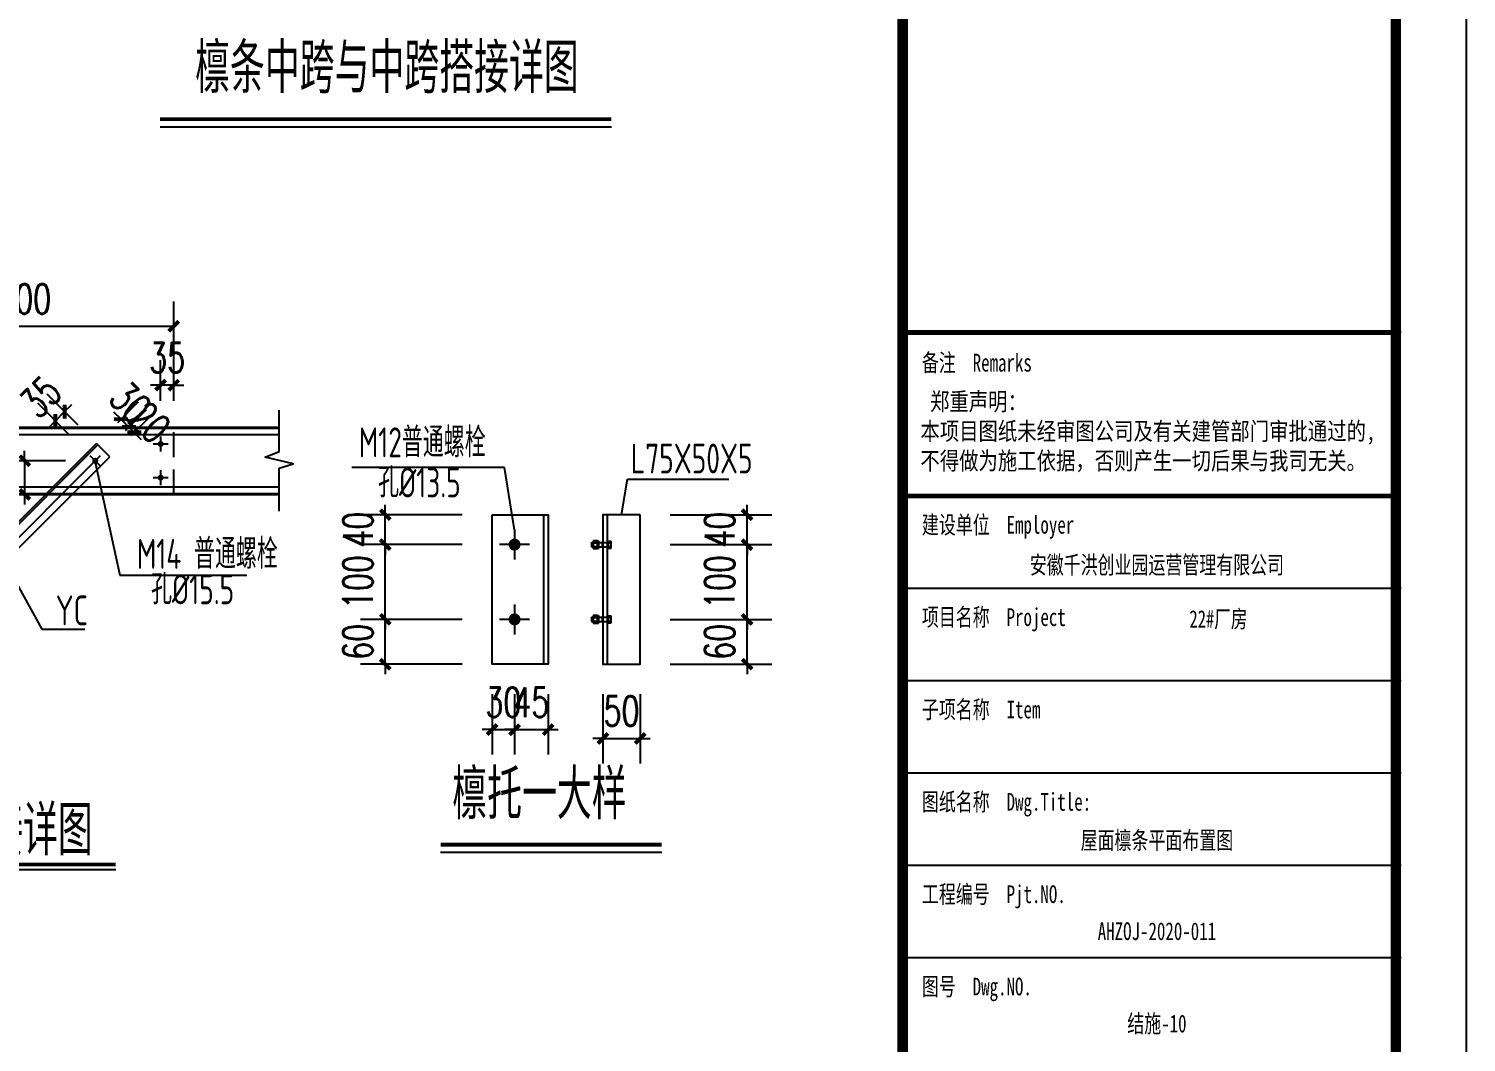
# Model space of a CAD drawing. Extents: x 180850 to 1399066, y 48356 to 327880.
# Drawn here: x 1009246 to 1038098, y 158622 to 178956 of the extents above; entities that cross this region are included whole.
import ezdxf
from ezdxf.enums import TextEntityAlignment as Align

# ---------------------------------------------------------------- set-up
doc = ezdxf.new("R2010")
doc.units = 0
doc.header["$LTSCALE"] = 1000
doc.linetypes.add('DASHED', pattern=[0.75, 0.5, -0.25])
for name, color, linetype in [('AXIS', 3, 'Continuous'), ('BOLT', 251, 'Continuous'), ('DOTE', 1, 'Continuous'), ('Gwall', 42, 'Continuous'), ('LT', 181, 'Continuous'), ('NUM', 7, 'Continuous'), ('PUB_TITLE', 4, 'Continuous'), ('TEXT', 7, 'Continuous'), ('THIN', 7, 'Continuous'), ('XG', 6, 'Continuous')]:
    doc.layers.add(name, color=color, linetype=linetype)
doc.styles.add('_gyy_title_ST', font='', dxfattribs={"width": 0.8})
doc.styles.add('_TCH_DIM_T3', font='SIMPLEX', dxfattribs={"width": 0.705882, "bigfont": 'GBCBIG'})
doc.styles.add('TSSD_Label', font='tssdeng.shx', dxfattribs={"width": 0.7, "bigfont": 'hztxt.shx'})
doc.styles.add('TSSD_Norm', font='tssdeng.shx', dxfattribs={"bigfont": 'hztxt.shx'})
doc.styles.get('_gyy_title_ST').set_extended_font_data('SimSun')
doc.dimstyles.new('TCH-200-1', dxfattribs={"dimtxt": 595, "dimasz": 200, "dimexe": 500, "dimexo": 600, "dimgap": 252.5, "dimtad": 1, "dimdec": 0, "dimzin": 0, "dimdsep": 46, "dimtxsty": '_TCH_DIM_T3', "dimblk": 'ARCHTICK', "dimcen": 0.09, "dimclrd": 3, "dimclre": 3, "dimclrt": 7, "dimazin": 2, "dimtfac": 1, "dimtdec": 0, "dimtix": 1, "dimtmove": 2, "dimatfit": 3, "dimfxl": 1, "dimtolj": 1, "dimtzin": 0, "dimarcsym": 0})

# ---------------------------------------------------------------- blocks, each defined once
blk = doc.blocks.new('_ArchTick')
at = {"color": 0, "linetype": 'ByBlock', "const_width": 0.4}
blk.add_lwpolyline([(-0.5, -0.5), (0.5, 0.5)], dxfattribs=at)
blk = doc.blocks.new('*D106')
at = {"layer": 'AXIS', "color": 3, "lineweight": -2, "transparency": 16777216}
for p, q in [((1020770, 165606), (1020770, 164217)), ((1021520, 165606), (1021520, 164217)), ((1020770, 164717), (1020570, 164717)), ((1020770, 164717), (1021520, 164717)), ((1021520, 164717), (1021720, 164717))]:
    blk.add_line(p, q, dxfattribs=at)
at = {"layer": 'Defpoints', "color": 0, "transparency": 16777216}
for p in [(1020770, 166206), (1021520, 166206), (1021520, 164717)]:
    blk.add_point(p, dxfattribs=at)
at = {"layer": 'AXIS', "color": 3, "lineweight": -2, "transparency": 16777216, "xscale": 200, "yscale": 200, "zscale": 200}
blk.add_blockref('_ArchTick', (1020770, 164717), dxfattribs=at)
at = {"layer": 'AXIS', "color": 3, "lineweight": -2, "transparency": 16777216, "xscale": 200, "yscale": 200, "zscale": 200, "rotation": 180}
blk.add_blockref('_ArchTick', (1021520, 164717), dxfattribs=at)
at = {"layer": 'AXIS', "color": 7, "transparency": 16777216, "insert": (1021145, 165267), "char_height": 595, "attachment_point": 5, "style": '_TCH_DIM_T3'}
blk.add_mtext('\\A1;50', dxfattribs=at)
blk = doc.blocks.new('*D107')
at = {"layer": 'AXIS', "color": 3, "lineweight": -2, "transparency": 16777216}
for p, q in [((1018997, 165606), (1018997, 164394)), ((1019672, 165606), (1019672, 164394)), ((1018997, 164894), (1018797, 164894)), ((1018997, 164894), (1019672, 164894)), ((1019672, 164894), (1019872, 164894))]:
    blk.add_line(p, q, dxfattribs=at)
at = {"layer": 'Defpoints', "color": 0, "transparency": 16777216}
for p in [(1018997, 166206), (1019672, 166206), (1019672, 164894)]:
    blk.add_point(p, dxfattribs=at)
at = {"layer": 'AXIS', "color": 3, "lineweight": -2, "transparency": 16777216, "xscale": 200, "yscale": 200, "zscale": 200}
blk.add_blockref('_ArchTick', (1018997, 164894), dxfattribs=at)
at = {"layer": 'AXIS', "color": 3, "lineweight": -2, "transparency": 16777216, "xscale": 200, "yscale": 200, "zscale": 200, "rotation": 180}
blk.add_blockref('_ArchTick', (1019672, 164894), dxfattribs=at)
at = {"layer": 'AXIS', "color": 7, "transparency": 16777216, "insert": (1019335, 165444), "char_height": 595, "attachment_point": 5, "style": '_TCH_DIM_T3'}
blk.add_mtext('\\A1;45', dxfattribs=at)
blk = doc.blocks.new('*D108')
at = {"layer": 'AXIS', "color": 3, "lineweight": -2, "transparency": 16777216}
for p, q in [((1018547, 165606), (1018547, 164394)), ((1018997, 165606), (1018997, 164394)), ((1018547, 164894), (1018347, 164894)), ((1018547, 164894), (1018997, 164894)), ((1018997, 164894), (1019197, 164894))]:
    blk.add_line(p, q, dxfattribs=at)
at = {"layer": 'Defpoints', "color": 0, "transparency": 16777216}
for p in [(1018547, 166206), (1018997, 166206), (1018997, 164894)]:
    blk.add_point(p, dxfattribs=at)
at = {"layer": 'AXIS', "color": 3, "lineweight": -2, "transparency": 16777216, "xscale": 200, "yscale": 200, "zscale": 200}
blk.add_blockref('_ArchTick', (1018547, 164894), dxfattribs=at)
at = {"layer": 'AXIS', "color": 3, "lineweight": -2, "transparency": 16777216, "xscale": 200, "yscale": 200, "zscale": 200, "rotation": 180}
blk.add_blockref('_ArchTick', (1018997, 164894), dxfattribs=at)
at = {"layer": 'AXIS', "color": 7, "transparency": 16777216, "insert": (1018772, 165444), "char_height": 595, "attachment_point": 5, "style": '_TCH_DIM_T3'}
blk.add_mtext('\\A1;30', dxfattribs=at)
blk = doc.blocks.new('*D109')
at = {"layer": 'AXIS', "color": 3, "lineweight": -2, "transparency": 16777216}
for p, q in [((1016403, 168606), (1016403, 168806)), ((1017947, 168606), (1015903, 168606)), ((1016403, 167106), (1016403, 168606)), ((1017947, 167106), (1015903, 167106)), ((1016403, 167106), (1016403, 166906))]:
    blk.add_line(p, q, dxfattribs=at)
at = {"layer": 'Defpoints', "color": 0, "transparency": 16777216}
for p in [(1016403, 168606), (1018547, 168606), (1018547, 167106)]:
    blk.add_point(p, dxfattribs=at)
at = {"layer": 'AXIS', "color": 3, "lineweight": -2, "transparency": 16777216, "xscale": 200, "yscale": 200, "zscale": 200}
for p, rotation in [((1016403, 168606), 270), ((1016403, 167106), 90)]:
    blk.add_blockref('_ArchTick', p, dxfattribs=dict(at, rotation=rotation))
at = {"layer": 'AXIS', "color": 7, "transparency": 16777216, "insert": (1015853, 167856), "char_height": 595, "attachment_point": 5, "rotation": 90, "style": '_TCH_DIM_T3'}
blk.add_mtext('\\A1;100', dxfattribs=at)
blk = doc.blocks.new('*D110')
at = {"layer": 'AXIS', "color": 3, "lineweight": -2, "transparency": 16777216}
for p, q in [((1016403, 169206), (1016403, 169406)), ((1017947, 169206), (1015903, 169206)), ((1016403, 168606), (1016403, 169206)), ((1017947, 168606), (1015903, 168606)), ((1016403, 168606), (1016403, 168406))]:
    blk.add_line(p, q, dxfattribs=at)
at = {"layer": 'Defpoints', "color": 0, "transparency": 16777216}
for p in [(1016403, 169206), (1018547, 169206), (1018547, 168606)]:
    blk.add_point(p, dxfattribs=at)
at = {"layer": 'AXIS', "color": 3, "lineweight": -2, "transparency": 16777216, "xscale": 200, "yscale": 200, "zscale": 200}
for p, rotation in [((1016403, 169206), 270), ((1016403, 168606), 90)]:
    blk.add_blockref('_ArchTick', p, dxfattribs=dict(at, rotation=rotation))
at = {"layer": 'AXIS', "color": 7, "transparency": 16777216, "insert": (1015853, 168906), "char_height": 595, "attachment_point": 5, "rotation": 90, "style": '_TCH_DIM_T3'}
blk.add_mtext('\\A1;40', dxfattribs=at)
blk = doc.blocks.new('*D111')
at = {"layer": 'AXIS', "color": 3, "lineweight": -2, "transparency": 16777216}
for p, q in [((1017947, 167106), (1015903, 167106)), ((1016403, 167106), (1016403, 167306)), ((1016403, 166206), (1016403, 167106)), ((1017947, 166206), (1015903, 166206)), ((1016403, 166206), (1016403, 166006))]:
    blk.add_line(p, q, dxfattribs=at)
at = {"layer": 'Defpoints', "color": 0, "transparency": 16777216}
for p in [(1016403, 167106), (1018547, 167106), (1018547, 166206)]:
    blk.add_point(p, dxfattribs=at)
at = {"layer": 'AXIS', "color": 3, "lineweight": -2, "transparency": 16777216, "xscale": 200, "yscale": 200, "zscale": 200}
for p, rotation in [((1016403, 167106), 270), ((1016403, 166206), 90)]:
    blk.add_blockref('_ArchTick', p, dxfattribs=dict(at, rotation=rotation))
at = {"layer": 'AXIS', "color": 7, "transparency": 16777216, "insert": (1015853, 166656), "char_height": 595, "attachment_point": 5, "rotation": 90, "style": '_TCH_DIM_T3'}
blk.add_mtext('\\A1;60', dxfattribs=at)
blk = doc.blocks.new('*D127')
at = {"layer": 'AXIS', "color": 3, "lineweight": -2, "transparency": 16777216}
for p, q in [((1023664, 168606), (1023664, 168806)), ((1022120, 168606), (1024164, 168606)), ((1023664, 167106), (1023664, 168606)), ((1022120, 167106), (1024164, 167106)), ((1023664, 167106), (1023664, 166906))]:
    blk.add_line(p, q, dxfattribs=at)
at = {"layer": 'Defpoints', "color": 0, "transparency": 16777216}
for p in [(1021520, 168606), (1023664, 168606), (1021520, 167106)]:
    blk.add_point(p, dxfattribs=at)
at = {"layer": 'AXIS', "color": 3, "lineweight": -2, "transparency": 16777216, "xscale": 200, "yscale": 200, "zscale": 200}
for p, rotation in [((1023664, 168606), 270), ((1023664, 167106), 90)]:
    blk.add_blockref('_ArchTick', p, dxfattribs=dict(at, rotation=rotation))
at = {"layer": 'AXIS', "color": 7, "transparency": 16777216, "insert": (1023114, 167856), "char_height": 595, "attachment_point": 5, "rotation": 90, "style": '_TCH_DIM_T3'}
blk.add_mtext('\\A1;100', dxfattribs=at)
blk = doc.blocks.new('*D128')
at = {"layer": 'AXIS', "color": 3, "lineweight": -2, "transparency": 16777216}
for p, q in [((1023664, 169206), (1023664, 169406)), ((1022120, 169206), (1024164, 169206)), ((1023664, 168606), (1023664, 169206)), ((1022120, 168606), (1024164, 168606)), ((1023664, 168606), (1023664, 168406))]:
    blk.add_line(p, q, dxfattribs=at)
at = {"layer": 'Defpoints', "color": 0, "transparency": 16777216}
for p in [(1021520, 169206), (1023664, 169206), (1021520, 168606)]:
    blk.add_point(p, dxfattribs=at)
at = {"layer": 'AXIS', "color": 3, "lineweight": -2, "transparency": 16777216, "xscale": 200, "yscale": 200, "zscale": 200}
for p, rotation in [((1023664, 169206), 270), ((1023664, 168606), 90)]:
    blk.add_blockref('_ArchTick', p, dxfattribs=dict(at, rotation=rotation))
at = {"layer": 'AXIS', "color": 7, "transparency": 16777216, "insert": (1023114, 168906), "char_height": 595, "attachment_point": 5, "rotation": 90, "style": '_TCH_DIM_T3'}
blk.add_mtext('\\A1;40', dxfattribs=at)
blk = doc.blocks.new('*D129')
at = {"layer": 'AXIS', "color": 3, "lineweight": -2, "transparency": 16777216}
for p, q in [((1022120, 167106), (1024164, 167106)), ((1023664, 167106), (1023664, 167306)), ((1023664, 166206), (1023664, 167106)), ((1022120, 166206), (1024164, 166206)), ((1023664, 166206), (1023664, 166006))]:
    blk.add_line(p, q, dxfattribs=at)
at = {"layer": 'Defpoints', "color": 0, "transparency": 16777216}
for p in [(1021520, 167106), (1023664, 167106), (1021520, 166206)]:
    blk.add_point(p, dxfattribs=at)
at = {"layer": 'AXIS', "color": 3, "lineweight": -2, "transparency": 16777216, "xscale": 200, "yscale": 200, "zscale": 200}
for p, rotation in [((1023664, 167106), 270), ((1023664, 166206), 90)]:
    blk.add_blockref('_ArchTick', p, dxfattribs=dict(at, rotation=rotation))
at = {"layer": 'AXIS', "color": 7, "transparency": 16777216, "insert": (1023114, 166656), "char_height": 595, "attachment_point": 5, "rotation": 90, "style": '_TCH_DIM_T3'}
blk.add_mtext('\\A1;60', dxfattribs=at)
blk = doc.blocks.new('*D131')
at = {"layer": 'AXIS', "color": 3, "lineweight": -2, "transparency": 16777216}
for p, q in [((1011893, 171493), (1011893, 172306)), ((1012156, 171493), (1012156, 172306)), ((1011893, 171806), (1011693, 171806)), ((1012156, 171806), (1011893, 171806)), ((1012156, 171806), (1012356, 171806))]:
    blk.add_line(p, q, dxfattribs=at)
at = {"layer": 'Defpoints', "color": 0, "transparency": 16777216}
for p in [(1011893, 171806), (1011893, 170893), (1012156, 170893)]:
    blk.add_point(p, dxfattribs=at)
at = {"layer": 'AXIS', "color": 3, "lineweight": -2, "transparency": 16777216, "xscale": 200, "yscale": 200, "zscale": 200}
blk.add_blockref('_ArchTick', (1011893, 171806), dxfattribs=at)
at = {"layer": 'AXIS', "color": 3, "lineweight": -2, "transparency": 16777216, "xscale": 200, "yscale": 200, "zscale": 200, "rotation": 180}
blk.add_blockref('_ArchTick', (1012156, 171806), dxfattribs=at)
at = {"layer": 'AXIS', "color": 7, "transparency": 16777216, "insert": (1012025, 172356), "char_height": 595, "attachment_point": 5, "style": '_TCH_DIM_T3'}
blk.add_mtext('\\A1;35', dxfattribs=at)
blk = doc.blocks.new('*D133')
at = {"layer": 'AXIS', "color": 3, "lineweight": -2, "transparency": 16777216}
for p, q in [((1006156, 171563), (1006156, 173486)), ((1012156, 171544), (1012156, 173486)), ((1006156, 172986), (1012156, 172986))]:
    blk.add_line(p, q, dxfattribs=at)
at = {"layer": 'Defpoints', "color": 0, "transparency": 16777216}
for p in [(1012156, 172986), (1006156, 170963), (1012156, 170944)]:
    blk.add_point(p, dxfattribs=at)
at = {"layer": 'AXIS', "color": 3, "lineweight": -2, "transparency": 16777216, "xscale": 200, "yscale": 200, "zscale": 200, "rotation": 180}
blk.add_blockref('_ArchTick', (1006156, 172986), dxfattribs=at)
at = {"layer": 'AXIS', "color": 3, "lineweight": -2, "transparency": 16777216, "xscale": 200, "yscale": 200, "zscale": 200}
blk.add_blockref('_ArchTick', (1012156, 172986), dxfattribs=at)
at = {"layer": 'AXIS', "color": 7, "transparency": 16777216, "insert": (1009156, 173536), "char_height": 595, "attachment_point": 5, "style": '_TCH_DIM_T3'}
blk.add_mtext('\\A1;700', dxfattribs=at)
blk = doc.blocks.new('*D139')
at = {"layer": 'AXIS', "color": 3, "lineweight": -2, "transparency": 16777216}
for p, q in [((1011032, 171057), (1011451, 171477)), ((1011098, 171123), (1010956, 171265)), ((1011098, 171123), (1011257, 170964)), ((1011191, 170898), (1011610, 171318)), ((1011257, 170964), (1011398, 170823))]:
    blk.add_line(p, q, dxfattribs=at)
at = {"layer": 'Defpoints', "color": 0, "transparency": 16777216}
for p in [(1011257, 170964), (1010607, 170633), (1010766, 170474)]:
    blk.add_point(p, dxfattribs=at)
at = {"layer": 'AXIS', "color": 3, "lineweight": -2, "transparency": 16777216, "xscale": 200, "yscale": 200, "zscale": 200}
for p, rotation in [((1011098, 171123), 315.0000000002096), ((1011257, 170964), 135.0000000002096)]:
    blk.add_blockref('_ArchTick', p, dxfattribs=dict(at, rotation=rotation))
at = {"layer": 'AXIS', "color": 7, "transparency": 16777216, "insert": (1011287, 171458), "char_height": 595, "attachment_point": 5, "rotation": 315, "style": '_TCH_DIM_T3'}
blk.add_mtext('\\A1;30', dxfattribs=at)
blk = doc.blocks.new('*D140')
at = {"layer": 'AXIS', "color": 3, "lineweight": -2, "transparency": 16777216}
for p, q in [((1011257, 170964), (1011115, 171105)), ((1011191, 170898), (1011610, 171318)), ((1011297, 170792), (1011716, 171211)), ((1011257, 170964), (1011363, 170858)), ((1011363, 170858), (1011504, 170717))]:
    blk.add_line(p, q, dxfattribs=at)
at = {"layer": 'Defpoints', "color": 0, "transparency": 16777216}
for p in [(1011363, 170858), (1010766, 170474), (1010873, 170368)]:
    blk.add_point(p, dxfattribs=at)
at = {"layer": 'AXIS', "color": 3, "lineweight": -2, "transparency": 16777216, "xscale": 200, "yscale": 200, "zscale": 200}
for p, rotation in [((1011257, 170964), 314.9999999999371), ((1011363, 170858), 134.9999999999371)]:
    blk.add_blockref('_ArchTick', p, dxfattribs=dict(at, rotation=rotation))
at = {"layer": 'AXIS', "color": 7, "transparency": 16777216, "insert": (1011677, 171057), "char_height": 595, "attachment_point": 5, "rotation": 315, "style": '_TCH_DIM_T3'}
blk.add_mtext('\\A1;20', dxfattribs=at)
blk = doc.blocks.new('*D141')
at = {"layer": 'AXIS', "color": 3, "lineweight": -2, "transparency": 16777216}
for p, q in [((1010051, 170818), (1009427, 171441)), ((1010236, 171004), (1009613, 171627)), ((1009967, 171274), (1010108, 171415)), ((1009781, 171088), (1009967, 171274)), ((1009781, 171088), (1009640, 170946))]:
    blk.add_line(p, q, dxfattribs=at)
at = {"layer": 'Defpoints', "color": 0, "transparency": 16777216}
for p in [(1009967, 171274), (1010660, 170580), (1010475, 170394)]:
    blk.add_point(p, dxfattribs=at)
at = {"layer": 'AXIS', "color": 3, "lineweight": -2, "transparency": 16777216, "xscale": 200, "yscale": 200, "zscale": 200}
for p, rotation in [((1009967, 171274), 224.9999999999641), ((1009781, 171088), 44.99999999996411)]:
    blk.add_blockref('_ArchTick', p, dxfattribs=dict(at, rotation=rotation))
at = {"layer": 'AXIS', "color": 7, "transparency": 16777216, "insert": (1009485, 171570), "char_height": 595, "attachment_point": 5, "rotation": 45, "style": '_TCH_DIM_T3'}
blk.add_mtext('\\A1;35', dxfattribs=at)
blk = doc.blocks.new('*D142')
at = {"layer": 'AXIS', "color": 3, "lineweight": -2, "transparency": 16777216}
for p, q in [((1009981, 170288), (1008664, 170288)), ((1009164, 170288), (1009164, 170488)), ((1009164, 170288), (1009164, 169613)), ((1009981, 169613), (1008664, 169613)), ((1009164, 169613), (1009164, 169413))]:
    blk.add_line(p, q, dxfattribs=at)
at = {"layer": 'Defpoints', "color": 0, "transparency": 16777216}
for p in [(1010581, 170288), (1009164, 169613), (1010581, 169613)]:
    blk.add_point(p, dxfattribs=at)
at = {"layer": 'AXIS', "color": 3, "lineweight": -2, "transparency": 16777216, "xscale": 200, "yscale": 200, "zscale": 200}
for p, rotation in [((1009164, 170288), 270), ((1009164, 169613), 90)]:
    blk.add_blockref('_ArchTick', p, dxfattribs=dict(at, rotation=rotation))
at = {"layer": 'AXIS', "color": 7, "transparency": 16777216, "insert": (1008614, 169950), "char_height": 595, "attachment_point": 5, "rotation": 90, "style": '_TCH_DIM_T3'}
blk.add_mtext('\\A1;100', dxfattribs=at)

msp = doc.modelspace()

# ---------------------------------------------------------------- linework, layer by layer
at = {"layer": 'AXIS'}
for p, q in [((1010580.86, 170258), (1011074.24, 167993.3)), ((1018791.74, 170152.38), (1015729.74, 170152.38)), ((1018997.28, 168905.86), (1018791.74, 170152.38)), ((1021145.05, 169205.86), (1021263.99, 169920.97)), ((1021263.99, 169920.97), (1023297.54, 169920.97)), ((1008681.53, 168411.44), (1009511.94, 166911.89)), ((1011074.24, 167993.3), (1013620.35, 167993.3)), ((1009511.94, 166911.89), (1010370.87, 166911.89))]:
    msp.add_line(p, q, dxfattribs=at)
at = {"layer": 'BOLT'}
for p, q in [((1011743.36, 170625.5), (1012043.36, 170625.5)), ((1011893.36, 170775.5), (1011893.36, 170475.5)), ((1010474.79, 170181.93), (1010686.92, 170394.07)), ((1010474.79, 170394.07), (1010686.92, 170181.93)), ((1011743.36, 169950.5), (1012043.36, 169950.5)), ((1011893.36, 170100.5), (1011893.36, 169800.5)), ((1018997.28, 168905.86), (1018997.28, 168305.86)), ((1019297.28, 168605.86), (1018697.28, 168605.86)), ((1020541.59, 168647.11), (1020541.59, 168564.61)), ((1020541.59, 168644.98), (1020541.59, 168647.11)), ((1020541.59, 168647.11), (1020762.55, 168647.11)), ((1020541.59, 168564.61), (1020762.55, 168564.61)), ((1020573.09, 168683.81), (1020573.09, 168527.92)), ((1020661.59, 168683.81), (1020573.09, 168683.81)), ((1020573.09, 168644.84), (1020661.59, 168644.84)), ((1020573.09, 168566.89), (1020661.59, 168566.89)), ((1020573.09, 168527.92), (1020661.59, 168527.92)), ((1020661.59, 168684.61), (1020680.34, 168684.61)), ((1020661.59, 168527.11), (1020661.59, 168684.61)), ((1020661.59, 168527.11), (1020680.34, 168527.11)), ((1020680.34, 168684.61), (1020680.34, 168527.11)), ((1020680.34, 168650.86), (1020680.34, 168648.66)), ((1020680.34, 168649.6), (1020680.34, 168650.86)), ((1020680.34, 168650.86), (1020762.55, 168650.86)), ((1020680.34, 168560.86), (1020762.55, 168560.86)), ((1020680.34, 168527.11), (1020680.34, 168529.25)), ((1020762.55, 168560.86), (1020762.55, 168650.86)), ((1020762.55, 168650.86), (1020860.05, 168650.86)), ((1020762.55, 168647.11), (1020860.05, 168647.11)), ((1020762.55, 168564.61), (1020860.05, 168564.61)), ((1020762.55, 168560.86), (1020762.55, 168563.07)), ((1020762.55, 168562.13), (1020762.55, 168560.86)), ((1020762.55, 168560.86), (1020860.05, 168560.86)), ((1020860.05, 168684.61), (1020860.05, 168682.48)), ((1020860.05, 168527.11), (1020860.05, 168684.61)), ((1020860.05, 168684.61), (1020878.8, 168684.61)), ((1020860.05, 168647.11), (1020878.8, 168647.11)), ((1020860.05, 168564.61), (1020878.8, 168564.61)), ((1020860.05, 168560.86), (1020860.05, 168563.07)), ((1020860.05, 168562.13), (1020860.05, 168560.86)), ((1020860.05, 168527.11), (1020878.8, 168527.11)), ((1020878.8, 168684.61), (1020878.8, 168527.11)), ((1020878.8, 168677.31), (1020933.25, 168677.31)), ((1020878.8, 168641.59), (1020933.25, 168641.59)), ((1020878.8, 168570.14), (1020933.25, 168570.14)), ((1020878.8, 168534.42), (1020933.25, 168534.42)), ((1020933.25, 168534.42), (1020933.25, 168677.31)), ((1018997.28, 167405.86), (1018997.28, 166805.86)), ((1019297.28, 167105.86), (1018697.28, 167105.86)), ((1020541.59, 167147.11), (1020762.55, 167147.11)), ((1020541.59, 167144.98), (1020541.59, 167147.11)), ((1020541.59, 167147.11), (1020541.59, 167064.61)), ((1020541.59, 167064.61), (1020762.55, 167064.61)), ((1020661.59, 167183.81), (1020573.09, 167183.81)), ((1020573.09, 167183.81), (1020573.09, 167027.92)), ((1020573.09, 167144.84), (1020661.59, 167144.84)), ((1020573.09, 167066.89), (1020661.59, 167066.89)), ((1020661.59, 167027.11), (1020661.59, 167184.61)), ((1020661.59, 167184.61), (1020680.34, 167184.61)), ((1020680.34, 167184.61), (1020680.34, 167027.11)), ((1020680.34, 167150.86), (1020762.55, 167150.86)), ((1020680.34, 167149.6), (1020680.34, 167150.86)), ((1020680.34, 167150.86), (1020680.34, 167148.66)), ((1020680.34, 167060.86), (1020762.55, 167060.86)), ((1020762.55, 167150.86), (1020860.05, 167150.86)), ((1020762.55, 167060.86), (1020762.55, 167150.86)), ((1020762.55, 167147.11), (1020860.05, 167147.11)), ((1020762.55, 167064.61), (1020860.05, 167064.61)), ((1020762.55, 167060.86), (1020762.55, 167063.07)), ((1020762.55, 167062.13), (1020762.55, 167060.86)), ((1020762.55, 167060.86), (1020860.05, 167060.86)), ((1020860.05, 167184.61), (1020878.8, 167184.61)), ((1020860.05, 167027.11), (1020860.05, 167184.61)), ((1020860.05, 167184.61), (1020860.05, 167182.48)), ((1020860.05, 167147.11), (1020878.8, 167147.11)), ((1020860.05, 167064.61), (1020878.8, 167064.61)), ((1020860.05, 167060.86), (1020860.05, 167063.07)), ((1020860.05, 167062.13), (1020860.05, 167060.86)), ((1020878.8, 167184.61), (1020878.8, 167027.11)), ((1020878.8, 167177.31), (1020933.25, 167177.31)), ((1020878.8, 167141.59), (1020933.25, 167141.59)), ((1020878.8, 167070.14), (1020933.25, 167070.14)), ((1020933.25, 167034.42), (1020933.25, 167177.31)), ((1020573.09, 167027.92), (1020661.59, 167027.92)), ((1020661.59, 167027.11), (1020680.34, 167027.11)), ((1020680.34, 167027.11), (1020680.34, 167029.25)), ((1020860.05, 167027.11), (1020878.8, 167027.11)), ((1020878.8, 167034.42), (1020933.25, 167034.42))]:
    msp.add_line(p, q, dxfattribs=at)
for points, const_width in [([(1011923.36, 170625.5, -1), (1011863.36, 170625.5, -1)], 60), ([(1010602.07, 170309.21, -1), (1010559.64, 170266.79, -1)], 60), ([(1011923.36, 169950.5, -1), (1011863.36, 169950.5, -1)], 60), ([(1018937.28, 168605.86, 1), (1019057.28, 168605.86, 1)], 120), ([(1018937.28, 167105.86, 1), (1019057.28, 167105.86, 1)], 120)]:
    msp.add_lwpolyline(points, format="xyb", close=True, dxfattribs=dict(at, const_width=const_width))
at = {"layer": 'DOTE'}
msp.add_line((1006155.86, 165863), (1010580.86, 170288), dxfattribs=at)
at = {"layer": 'Gwall', "linetype": 'DASHED'}
msp.add_line((1012155.86, 169613), (1012155.86, 170963), dxfattribs=at)
at = {"layer": 'LT', "linetype": 'ByBlock'}
for p, q in [((1000765.51, 170963), (1014273, 170963)), ((1000765.51, 170944.25), (1014273, 170944.25)), ((1000765.51, 170813), (1014273, 170813)), ((1000765.51, 169763), (1014273, 169763)), ((1000765.51, 169631.75), (1014273, 169631.75)), ((1000765.51, 169613), (1014273, 169613))]:
    msp.add_line(p, q, dxfattribs=at)
msp.add_lwpolyline([(1014273, 169275.5), (1014273, 169613), (1014273, 170138.06), (1014554.25, 170228.06), (1013992.45, 170361.17), (1014273, 170471.06), (1014273, 170963), (1014273, 171300.5)], dxfattribs=at)
at = {"layer": 'NUM', "linetype": 'ByBlock', "const_width": 75}
for points in [[(1011883.36, 177139.74), (1020942.16, 177139.74)], [(1002626.01, 162188.53), (1010992.86, 162188.53)]]:
    msp.add_lwpolyline(points, dxfattribs=at)
at = {"layer": 'NUM', "const_width": 75}
msp.add_lwpolyline([(1017512.12, 162585.99), (1021952.76, 162585.99)], dxfattribs=at)
at = {"layer": 'NUM'}
msp.add_lwpolyline([(1017512.12, 162435.99), (1021952.76, 162435.99)], dxfattribs=at)
at = {"layer": 'PUB_TITLE'}
for p, q in [((1036788.96, 172859.83), (1026811.48, 172859.83)), ((1036788.96, 167728.55), (1026811.48, 167728.55)), ((1036788.96, 165875.59), (1026811.48, 165875.59)), ((1036788.96, 164022.63), (1026811.48, 164022.63)), ((1036788.96, 162169.67), (1026811.48, 162169.67)), ((1036788.96, 160316.71), (1026811.48, 160316.71))]:
    msp.add_line(p, q, dxfattribs=at)
msp.add_lwpolyline([(919169.3, 220381.89), (1038098.48, 220381.89), (1038098.48, 136381.97), (919169.3, 136381.97)], close=True, dxfattribs=at)
at = {"layer": 'PUB_TITLE', "const_width": 212.12}
for points in [[(922704.65, 137796.11), (922704.65, 218967.75), (1036684.34, 218967.75), (1036684.34, 137796.11)], [(1026785.36, 218967.75), (1036684.34, 218967.75), (1036684.34, 137796.11), (1026785.36, 137796.11)]]:
    msp.add_lwpolyline(points, close=True, dxfattribs=at)
at = {"layer": 'PUB_TITLE', "const_width": 99.77}
for points in [[(1026811.48, 172859.83), (1036788.96, 172859.83)], [(1026811.48, 169581.51), (1036788.96, 169581.51)]]:
    msp.add_lwpolyline(points, dxfattribs=at)
at = {"layer": 'THIN', "linetype": 'ByBlock'}
for points in [[(1011883.36, 176989.74), (1020942.16, 176989.74)], [(1002626.01, 162088.53), (1010992.86, 162088.53)]]:
    msp.add_lwpolyline(points, dxfattribs=at)
at = {"layer": 'XG'}
for p, q in [((1006261.14, 166286.48), (1010607.37, 170632.71)), ((1006287.66, 166259.97), (1010633.89, 170606.2)), ((1010872.54, 170367.55), (1010607.37, 170632.71)), ((1006526.31, 166021.32), (1010872.54, 170367.55)), ((1019582.28, 166205.86), (1019582.28, 169205.86)), ((1020860.05, 166205.86), (1020860.05, 169205.86))]:
    msp.add_line(p, q, dxfattribs=at)
for points in [[(1018547.28, 169205.86), (1019672.28, 169205.86), (1019672.28, 166205.86), (1018547.28, 166205.86)], [(1021520.05, 169205.86), (1020770.05, 169205.86), (1020770.05, 166205.86), (1021520.05, 166205.86)]]:
    msp.add_lwpolyline(points, close=True, dxfattribs=at)

# ---------------------------------------------------------------- texts
at = {"layer": 'PUB_TITLE', "style": '_gyy_title_ST', "width": 0.7}
for s, height, p in [('备注  Remarks', 356.3382, (1027172.15, 172078.36)), ('建设单位  Employer', 356.3382, (1027172.15, 168826.07)), ('项目名称  Project', 356.3382, (1027172.15, 166973.11)), ('子项名称  Item', 356.338, (1027172.15, 165120.15)), ('图纸名称  Dwg.Title:', 356.3382, (1027172.15, 163267.19)), ('工程编号  Pjt.NO.', 356.3382, (1027172.15, 161414.23)), ('图号  Dwg.NO.', 356.3382, (1027172.15, 159561.27))]:
    msp.add_text(s, height=height, dxfattribs=at).set_placement(p)
at = {"layer": 'PUB_TITLE', "color": 2, "style": '_gyy_title_ST', "width": 0.7}
msp.add_text('安徽千洪创业园运营管理有限公司', height=356.3382, dxfattribs=at).set_placement((1031889.95, 168021.53), align=Align.CENTER)
msp.add_text('22#厂房', height=349.176, dxfattribs=at).set_placement((1033124.91, 167121.81), align=Align.MIDDLE)
at = {"layer": 'PUB_TITLE', "color": 6, "style": '_gyy_title_ST', "width": 0.7}
for s, height, p in [('屋面檩条平面布置图', 356.338, (1031889.95, 162495.55)), ('AHZOJ-2020-011', 356.3382, (1031889.95, 160671.89))]:
    msp.add_text(s, height=height, dxfattribs=at).set_placement(p, align=Align.CENTER)
at = {"layer": 'PUB_TITLE', "color": 7, "style": '_gyy_title_ST', "width": 0.7}
msp.add_text('结施-10', height=356.339, dxfattribs=at).set_placement((1031889.95, 158818.93), align=Align.CENTER)
at = {"layer": 'PUB_TITLE', "insert": (1027142.36, 171654.81), "char_height": 356.3382, "width": 11402.833, "attachment_point": 1, "style": '_gyy_title_ST'}
msp.add_mtext(' 郑重声明：\\P本项目图纸未经审图公司及有关建管部门审批通过的,\\P不得做为施工依据，否则产生一切后果与我司无关。', dxfattribs=at)
at = {"layer": 'TEXT', "style": 'TSSD_Label', "width": 0.7}
for s, p in [('檩条中跨与中跨搭接详图', (1012584.39, 177365.49)), ('檩托一大样', (1017746.76, 162795.99))]:
    msp.add_text(s, height=1000, dxfattribs=at).set_placement(p, align=Align.BOTTOM_LEFT)
for s, height, p in [('M12普通螺栓', 600, (1015871.14, 170357.37)), ('L75X50X5', 600, (1021331.59, 170032.91)), ('孔%%c13.5', 600, (1016257.37, 169553.1)), ('M14 普通螺栓', 600, (1011416.44, 168120.04)), ('孔%%c15.5', 600, (1011700.3, 167409.6)), ('檩条端跨与中跨搭接详图', 1000, (1002829.57, 162369.8))]:
    msp.add_text(s, height=height, dxfattribs=at).set_placement(p)
at = {"layer": 'THIN', "style": 'TSSD_Norm', "width": 0.7}
msp.add_text('YC', height=600, dxfattribs=at).set_placement((1009786.2, 166986.95))

# ---------------------------------------------------------------- dimensions: what is measured, and where the dimension line sits
at = {"layer": 'AXIS'}
for base, p1, p2, text, picture, middle in [((1012155.86, 172986.2), (1006155.86, 170963), (1012155.86, 170944.25), '700', '*D133', (1009155.86, 173536.2)), ((1018997.28, 164894.5), (1018547.28, 166205.86), (1018997.28, 166205.86), '30', '*D108', (1018772.28, 165444.5)), ((1019672.28, 164894.5), (1018997.28, 166205.86), (1019672.28, 166205.86), '45', '*D107', (1019334.78, 165444.5)), ((1021520.05, 164717.48), (1020770.05, 166205.86), (1021520.05, 166205.86), '50', '*D106', (1021145.05, 165267.48))]:
    dim = msp.add_linear_dim(base=base, p1=p1, p2=p2, text=text, dimstyle='TCH-200-1', dxfattribs=at)
    dim.commit()
    dim.dimension.update_dxf_attribs({"geometry": picture, "text_midpoint": middle})
for base, p1, p2, angle, text, picture, middle in [((1011893.36, 171805.76), (1012155.86, 170893.09), (1011893.36, 170893.09), 180, '35', '*D131', (1012024.61, 172355.76)), ((1009164.33, 169613), (1010580.86, 170288), (1010580.86, 169613), 90, '100', '*D142', (1008614.33, 169950.5)), ((1016403.16, 169205.86), (1018547.28, 168605.86), (1018547.28, 169205.86), 90, '40', '*D110', (1015853.16, 168905.86)), ((1023664.17, 169205.86), (1021520.05, 168605.86), (1021520.05, 169205.86), 90, '40', '*D128', (1023114.17, 168905.86)), ((1016403.16, 168605.86), (1018547.28, 167105.86), (1018547.28, 168605.86), 90, '100', '*D109', (1015853.16, 167855.86)), ((1023664.17, 168605.86), (1021520.05, 167105.86), (1021520.05, 168605.86), 90, '100', '*D127', (1023114.17, 167855.86)), ((1016403.16, 167105.86), (1018547.28, 166205.86), (1018547.28, 167105.86), 90, '60', '*D111', (1015853.16, 166655.86)), ((1023664.17, 167105.86), (1021520.05, 166205.86), (1021520.05, 167105.86), 90, '60', '*D129', (1023114.17, 166655.86))]:
    dim = msp.add_linear_dim(base=base, p1=p1, p2=p2, angle=angle, text=text, dimstyle='TCH-200-1', dxfattribs=at)
    dim.commit()
    dim.dimension.update_dxf_attribs({"geometry": picture, "text_midpoint": middle})
dim = msp.add_aligned_dim(p1=(1010474.79, 170394.07), p2=(1010660.41, 170579.68), distance=981.23, text='35', dimstyle='TCH-200-1', dxfattribs=at)
dim.commit()
dim.dimension.update_dxf_attribs({"geometry": '*D141', "text_midpoint": (1009484.85, 171569.62)})
for base, p1, p2, text, picture, middle in [((1011256.85, 170963.99), (1010607.37, 170632.71), (1010766.47, 170473.62), '30', '*D139', (1011287.26, 171457.72)), ((1011362.92, 170857.93), (1010766.47, 170473.62), (1010872.54, 170367.55), '20', '*D140', (1011676.79, 171057.1))]:
    dim = msp.add_linear_dim(base=base, p1=p1, p2=p2, angle=315, text=text, dimstyle='TCH-200-1', dxfattribs=at)
    dim.commit()
    dim.dimension.update_dxf_attribs({"geometry": picture, "text_midpoint": middle, "dimtype": 161})

doc.saveas('drawing.dxf')
